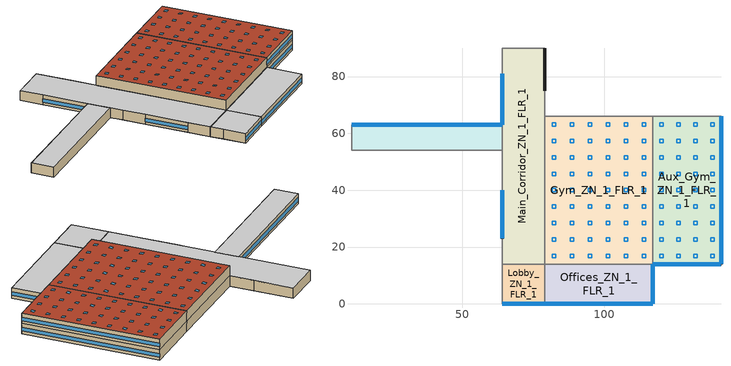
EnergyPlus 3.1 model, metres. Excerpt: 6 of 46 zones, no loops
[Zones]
Mult_Class_2_Pod_2_ZN_1_FLR_1
 floor ground (Unheated - 4in Slab with Carpet_Ext-slab): 11,63 64,63 64,54 11,54 z0
 wall outside (Steel-Framed_R-13 + R-3.8 ci_Ext-wall): 64,63 11,63 z0:4
 wall to Corridor_Pod_2_ZN_1_FLR_1 (Standard_Int-Wall): 11,54 64,54 z0:4
 wall to Main_Corridor_ZN_1_FLR_1 (Standard_Int-Wall): 64,54 64,63 z0:4
 wall to Corner_Class_2_Pod_2_ZN_1_FLR_1 (Standard_Int-Wall): 11,63 11,54 z0:4
 window (std_window_UValue_3.237_SHGC_0.49_VT_0.622): 63.95,63 11.05,63 z1.1:2.5
 ceiling to Mult_Class_2_Pod_2_ZN_1_FLR_2 (INT-FLOOR-UNDERSIDE): 11,54 64,54 64,63 11,63 z4
Main_Corridor_ZN_1_FLR_1
 floor ground (Unheated - 4in Slab with Carpet_Ext-slab): 64,90 79,90 79,14 64,14 z0
 wall outside (Steel-Framed_R-13 + R-3.8 ci_Ext-wall): 79,75 79,90 / 64,81 64,63 / 64,40 64,23 z0:4
 wall to Lobby_ZN_1_FLR_1 (Standard_Int-Wall): 64,14 79,14 z0:4
 wall to Gym_ZN_1_FLR_1 (Standard_Int-Wall): 79,14 79,66 z0:4
 wall to Mech_ZN_1_FLR_1 (Standard_Int-Wall): 79,66 79,75 z0:4
 wall to Bathrooms_ZN_1_FLR_1 (Standard_Int-Wall): 79,90 64,90 z0:4
 wall to Mult_Class_1_Pod_3_ZN_1_FLR_1 (Standard_Int-Wall): 64,90 64,81 z0:4
 wall to Corridor_Pod_2_ZN_1_FLR_1 (Standard_Int-Wall): 64,54 64,49 z0:4
 wall to Mult_Class_1_Pod_2_ZN_1_FLR_1 (Standard_Int-Wall): 64,49 64,40 z0:4
 wall to Mult_Class_2_Pod_1_ZN_1_FLR_1 (Standard_Int-Wall): 64,23 64,14 z0:4
 window (std_window_UValue_3.237_SHGC_0.39_VT_0.495_west): 64,80.95 64,63.05 / 64,39.95 64,23.05 z1.1:2.51
 ceiling to Main_Corridor_ZN_1_FLR_2 (INT-FLOOR-UNDERSIDE): 64,14 79,14 79,90 64,90 z4
Lobby_ZN_1_FLR_1
 floor ground (Unheated - 4in Slab with Carpet_Ext-slab): 64,14 79,14 79,0 64,0 z0
 wall outside (Steel-Framed_R-13 + R-3.8 ci_Ext-wall): 64,0 79,0 z0:4
 wall to Offices_ZN_1_FLR_1 (Standard_Int-Wall): 79,0 79,14 z0:4
 wall to Corridor_Pod_1_ZN_1_FLR_1 (Standard_Int-Wall): 64,14 64,9 z0:4
 wall to Mult_Class_1_Pod_1_ZN_1_FLR_1 (Standard_Int-Wall): 64,9 64,0 z0:4
 window (std_window_UValue_3.237_SHGC_0.39_VT_0.495): 64.05,0 78.95,0 z1.1:2.51
 ceiling to Lobby_ZN_1_FLR_2 (INT-FLOOR-UNDERSIDE): 64,0 79,0 79,14 64,14 z4
Offices_ZN_1_FLR_1
 floor ground (Unheated - 4in Slab with Carpet_Ext-slab): 79,14 117,14 117,0 79,0 z0
 wall outside (Steel-Framed_R-13 + R-3.8 ci_Ext-wall): 79,0 117,0 117,14 z0:4
 wall to Gym_ZN_1_FLR_1 (Standard_Int-Wall): 117,14 79,14 z0:4
 window (std_window_UValue_3.237_SHGC_0.39_VT_0.495): 79.05,0 116.95,0 z1.1:2.5
 window (std_window_UValue_3.237_SHGC_0.39_VT_0.495_east): 117,0.05 117,13.95 z1.1:2.51
 ceiling to Offices_ZN_1_FLR_2 (INT-FLOOR-UNDERSIDE): 79,0 117,0 117,14 79,14 z4
Gym_ZN_1_FLR_1
 floor ground (Unheated - 4in Slab with Carpet_Ext-slab): 79,66 117,66 117,14 79,14 z0
 wall to Aux_Gym_ZN_1_FLR_1 (Standard_Int-Wall): 117,14 117,66 z0:4; 117,14 117,66 z4:8
 wall to Mech_ZN_1_FLR_1 (Standard_Int-Wall): 117,66 79,66 z0:4
 wall to Offices_ZN_1_FLR_2 (Standard_Int-Wall): 79,14 117,14 z4:8
 wall to Mech_ZN_1_FLR_2 (Standard_Int-Wall): 117,66 79,66 z4:8
 wall to Main_Corridor_ZN_1_FLR_2 (Standard_Int-Wall): 79,66 79,14 z4:8
 roof outside (IEAD_R-15 ci_Roof): 79,14 117,14 117,66 79,66 z8
 skylight (std_window_UValue_3.919_SHGC_0.49_VT_0.622): 81.56,16.28 82.78,16.28 82.78,17.5 81.56,17.5 z8; 87.89,16.28 89.11,16.28 89.11,17.5 87.89,17.5 z8; 94.22,16.28 95.44,16.28 95.44,17.5 94.22,17.5 z8; 100.56,16.28 101.78,16.28 101.78,17.5 100.56,17.5 z8; 106.89,16.28 108.11,16.28 108.11,17.5 106.89,17.5 z8; 113.22,16.28 114.44,16.28 114.44,17.5 113.22,17.5 z8; 81.56,22.06 82.78,22.06 82.78,23.28 81.56,23.28 z8; 87.89,22.06 89.11,22.06 89.11,23.28 87.89,23.28 z8; 94.22,22.06 95.44,22.06 95.44,23.28 94.22,23.28 z8; 100.56,22.06 101.78,22.06 101.78,23.28 100.56,23.28 z8; 106.89,22.06 108.11,22.06 108.11,23.28 106.89,23.28 z8; 113.22,22.06 114.44,22.06 114.44,23.28 113.22,23.28 z8; 81.56,27.83 82.78,27.83 82.78,29.05 81.56,29.05 z8; 87.89,27.83 89.11,27.83 89.11,29.05 87.89,29.05 z8; 94.22,27.83 95.44,27.83 95.44,29.05 94.22,29.05 z8; 100.56,27.83 101.78,27.83 101.78,29.05 100.56,29.05 z8; 106.89,27.83 108.11,27.83 108.11,29.05 106.89,29.05 z8; 113.22,27.83 114.44,27.83 114.44,29.05 113.22,29.05 z8; 81.56,33.61 82.78,33.61 82.78,34.83 81.56,34.83 z8; 87.89,33.61 89.11,33.61 89.11,34.83 87.89,34.83 z8; 94.22,33.61 95.44,33.61 95.44,34.83 94.22,34.83 z8; 100.56,33.61 101.78,33.61 101.78,34.83 100.56,34.83 z8; 106.89,33.61 108.11,33.61 108.11,34.83 106.89,34.83 z8; 113.22,33.61 114.44,33.61 114.44,34.83 113.22,34.83 z8; 81.56,39.39 82.78,39.39 82.78,40.61 81.56,40.61 z8; 87.89,39.39 89.11,39.39 89.11,40.61 87.89,40.61 z8; 94.22,39.39 95.44,39.39 95.44,40.61 94.22,40.61 z8; 100.56,39.39 101.78,39.39 101.78,40.61 100.56,40.61 z8; 106.89,39.39 108.11,39.39 108.11,40.61 106.89,40.61 z8; 113.22,39.39 114.44,39.39 114.44,40.61 113.22,40.61 z8; 81.56,45.17 82.78,45.17 82.78,46.39 81.56,46.39 z8; 87.89,45.17 89.11,45.17 89.11,46.39 87.89,46.39 z8; 94.22,45.17 95.44,45.17 95.44,46.39 94.22,46.39 z8; 100.56,45.17 101.78,45.17 101.78,46.39 100.56,46.39 z8; 106.89,45.17 108.11,45.17 108.11,46.39 106.89,46.39 z8; 113.22,45.17 114.44,45.17 114.44,46.39 113.22,46.39 z8; 81.56,50.95 82.78,50.95 82.78,52.17 81.56,52.17 z8; 87.89,50.95 89.11,50.95 89.11,52.17 87.89,52.17 z8; 94.22,50.95 95.44,50.95 95.44,52.17 94.22,52.17 z8; 100.56,50.95 101.78,50.95 101.78,52.17 100.56,52.17 z8; 106.89,50.95 108.11,50.95 108.11,52.17 106.89,52.17 z8; 113.22,50.95 114.44,50.95 114.44,52.17 113.22,52.17 z8; 81.56,56.72 82.78,56.72 82.78,57.94 81.56,57.94 z8; 87.89,56.72 89.11,56.72 89.11,57.94 87.89,57.94 z8; 94.22,56.72 95.44,56.72 95.44,57.94 94.22,57.94 z8; 100.56,56.72 101.78,56.72 101.78,57.94 100.56,57.94 z8; 106.89,56.72 108.11,56.72 108.11,57.94 106.89,57.94 z8; 113.22,56.72 114.44,56.72 114.44,57.94 113.22,57.94 z8; 81.56,62.5 82.78,62.5 82.78,63.72 81.56,63.72 z8; 87.89,62.5 89.11,62.5 89.11,63.72 87.89,63.72 z8; 94.22,62.5 95.44,62.5 95.44,63.72 94.22,63.72 z8; 100.56,62.5 101.78,62.5 101.78,63.72 100.56,63.72 z8; 106.89,62.5 108.11,62.5 108.11,63.72 106.89,63.72 z8; 113.22,62.5 114.44,62.5 114.44,63.72 113.22,63.72 z8
Aux_Gym_ZN_1_FLR_1
 floor ground (Unheated - 4in Slab with Carpet_Ext-slab): 117,66 141,66 141,14 117,14 z0
 wall outside (Steel-Framed_R-13 + R-3.8 ci_Ext-wall): 117,14 141,14 141,66 z0:4; 117,14 141,14 141,66 z4:8
 wall to Kitchen_ZN_1_FLR_1 (Standard_Int-Wall): 141,66 117,66 z0:4
 wall to LIBRARY_MEDIA_CENTER_ZN_1_FLR_2 (Standard_Int-Wall): 141,66 117,66 z4:8
 window (std_window_UValue_3.237_SHGC_0.39_VT_0.495): 117.05,14 140.95,14 z1.1:2.51; 117.05,14 140.95,14 z5.1:6.51
 window (std_window_UValue_3.237_SHGC_0.39_VT_0.495_east): 141,14.05 141,65.95 z1.1:2.5; 141,14.05 141,65.95 z5.1:6.5
 roof outside (IEAD_R-15 ci_Roof): 117,14 141,14 141,66 117,66 z8
 skylight (std_window_UValue_3.919_SHGC_0.49_VT_0.622): 119.39,16.28 120.61,16.28 120.61,17.5 119.39,17.5 z8; 125.39,16.28 126.61,16.28 126.61,17.5 125.39,17.5 z8; 131.39,16.28 132.61,16.28 132.61,17.5 131.39,17.5 z8; 137.39,16.28 138.61,16.28 138.61,17.5 137.39,17.5 z8; 119.39,22.06 120.61,22.06 120.61,23.28 119.39,23.28 z8; 125.39,22.06 126.61,22.06 126.61,23.28 125.39,23.28 z8; 131.39,22.06 132.61,22.06 132.61,23.28 131.39,23.28 z8; 137.39,22.06 138.61,22.06 138.61,23.28 137.39,23.28 z8; 119.39,27.83 120.61,27.83 120.61,29.05 119.39,29.05 z8; 125.39,27.83 126.61,27.83 126.61,29.05 125.39,29.05 z8; 131.39,27.83 132.61,27.83 132.61,29.05 131.39,29.05 z8; 137.39,27.83 138.61,27.83 138.61,29.05 137.39,29.05 z8; 119.39,33.61 120.61,33.61 120.61,34.83 119.39,34.83 z8; 125.39,33.61 126.61,33.61 126.61,34.83 125.39,34.83 z8; 131.39,33.61 132.61,33.61 132.61,34.83 131.39,34.83 z8; 137.39,33.61 138.61,33.61 138.61,34.83 137.39,34.83 z8; 119.39,39.39 120.61,39.39 120.61,40.61 119.39,40.61 z8; 125.39,39.39 126.61,39.39 126.61,40.61 125.39,40.61 z8; 131.39,39.39 132.61,39.39 132.61,40.61 131.39,40.61 z8; 137.39,39.39 138.61,39.39 138.61,40.61 137.39,40.61 z8; 119.39,45.17 120.61,45.17 120.61,46.39 119.39,46.39 z8; 125.39,45.17 126.61,45.17 126.61,46.39 125.39,46.39 z8; 131.39,45.17 132.61,45.17 132.61,46.39 131.39,46.39 z8; 137.39,45.17 138.61,45.17 138.61,46.39 137.39,46.39 z8; 119.39,50.95 120.61,50.95 120.61,52.17 119.39,52.17 z8; 125.39,50.95 126.61,50.95 126.61,52.17 125.39,52.17 z8; 131.39,50.95 132.61,50.95 132.61,52.17 131.39,52.17 z8; 137.39,50.95 138.61,50.95 138.61,52.17 137.39,52.17 z8; 119.39,56.72 120.61,56.72 120.61,57.94 119.39,57.94 z8; 125.39,56.72 126.61,56.72 126.61,57.94 125.39,57.94 z8; 131.39,56.72 132.61,56.72 132.61,57.94 131.39,57.94 z8; 137.39,56.72 138.61,56.72 138.61,57.94 137.39,57.94 z8; 119.39,62.5 120.61,62.5 120.61,63.72 119.39,63.72 z8; 125.39,62.5 126.61,62.5 126.61,63.72 125.39,63.72 z8; 131.39,62.5 132.61,62.5 132.61,63.72 131.39,63.72 z8; 137.39,62.5 138.61,62.5 138.61,63.72 137.39,63.72 z8
[Building]
Benchmark Secondary School New V1.1_3.1: North Axis=0; Terrain=City; Loads Convergence Tolerance Value=0.04; Temperature Convergence Tolerance Value=0.2; Solar Distribution=FullInteriorAndExterior; Maximum Number of Warmup Days=25
[Site:Location]
USA IL-CHICAGO-OHARE: Latitude {deg}=41.77; Longitude {deg}=-87.75; Time Zone {hr}=-6; Elevation {m}=190
[Site:GroundTemperature:BuildingSurface]
19.527, 19.502, 19.536, 19.598, 20.002, 21.64, 22.225, 22.375, 21.449, 20.121, 19.802, 19.633
[Site:WaterMainsTemperature]
Calculation Method=CORRELATION; Annual Average Outdoor Air Temperature {C}=9.69; Maximum Difference In Monthly Average Outdoor Air Temperatures {deltaC}=28.1
[SizingPeriod:DesignDay] Barometric Pressure {Pa}=99063; Rain {0-no,1-yes}=0; Snow on ground {0-no,1-yes}=0; Day of Month=21; Daylight Savings Time Indicator=0; Humidity Indicating Type=WetBulb
Name | Maximum Dry-Bulb Temperature {C} | Daily Temp Range {C} | Humidity Indicating Conditions at Maximum Dry-Bulb | Wind Speed {m/s} design conditions vs. traditional 6.71 m/s (15 mph) | Wind Direction {Degrees; N=0, S=180} | Clearness {0.0 to 1.1} | Month | Day Type | Wind Speed {m/s} design conditions vs. traditional 3.35 m/s (7mph)
CHICAGO Ann Htg 99.6% Condns DB | -20.6 | 0 | -20.6 | 4.9 | 270 | 0 | 1 | WinterDesignDay
CHICAGO Ann Clg .4% Condns DB=>MWB | 33.2 | 10.7 | 23.8 |  | 230 | 1 | 7 | SummerDesignDay | 5.3
CHICAGO Ann Clg .4% Condns WB=>MDB | 31.2 | 10.7 | 25.5 |  | 230 | 1 | 7 | SummerDesignDay | 5.3
[WindowMaterial:Glazing] Optical Data Type=SpectralAverage; Thickness=0.003; Infrared Transmittance at Normal Incidence=0; Front Side Infrared Hemispherical Emissivity=0.9; Back Side Infrared Hemispherical Emissivity=0.9; Dirt Correction Factor for Solar and Visible Transmittance=1; Solar Diffusing=No
Name | Solar Transmittance at Normal Incidence | Front Side Solar Reflectance at Normal Incidence | Back Side Solar Reflectance at Normal Incidence | Visible Transmittance at Normal Incidence | Front Side Visible Reflectance at Normal Incidence | Back Side Visible Reflectance at Normal Incidence | Conductivity
Theoretical Glass [66] | 0.3832 | 0.5668 | 0.5668 | 0.495 | 0.455 | 0.455 | 0.0199
Theoretical Glass [67] | 0.4826 | 0.4674 | 0.4674 | 0.6216 | 0.3284 | 0.3284 | 0.0199
Theoretical Glass [81] | 0.4818 | 0.4682 | 0.4682 | 0.6216 | 0.3284 | 0.3284 | 0.0303
[Material] Thermal Absorptance=0.9
Name | Roughness | Thickness | Conductivity | Density | Specific Heat | Solar Absorptance | Visible Absorptance | Thickness {m} | Conductivity {W/m-K} | Density {kg/m3} | Specific Heat {J/kg-K}
Roof Membrane | VeryRough | 0.0095 | 0.16 | 1121.29 | 1460 | 0.7 | 0.7
Roof Insulation | MediumRough | 0.125 | 0.049 | 265 | 836.8 | 0.7 | 0.7
Metal Decking | MediumSmooth | 0.0015 | 45.006 | 7680 | 418.4 | 0.7 | 0.3
GP01 1/2 GYPSUM | Smooth | 0.0127 | 0.16 | 800 | 1090 | 0.7 | 0.5
Wall Insulation [6] | MediumRough | 0.0678 | 0.045 | 265 | 836.8 | 0.7 | 0.7
1/2IN Gypsum | Smooth | 0.0127 | 0.16 | 784.9 | 830 | 0.92 | 0.92
MAT-CC05 4 HW CONCRETE | Rough | 0.1016 | 1.311 | 2240 | 836.8 | 0.7 | 0.7
Std Wood 6inch | MediumSmooth |  |  |  |  | 0.7 | 0.7 | 0.15 | 0.12 | 540 | 1210
Std MAT-CC05 4  MW CONCRETE | Rough |  |  |  |  | 0.7 | 0.2 | 0.1 | 0.858 | 1968 | 836.8
[Material:NoMass] Thermal Absorptance=0.9; Solar Absorptance=0.7
Name | Roughness | Thermal Resistance {(m2-K)/W} | Visible Absorptance | Thermal Resistance {m2-K/W}
MAT-SHEATH | Rough | 0.3626 | 0.7
CP02 CARPET PAD | VeryRough | 0.2165 | 0.8
Std CP02 CARPET PAD | VeryRough |  | 0.8 | 0.21648
[Construction]
InteriorFurnishings: Std Wood 6inch
INT-FLOOR-UNDERSIDE: Std CP02 CARPET PAD, Std MAT-CC05 4  MW CONCRETE
std_window_UValue_3.237_SHGC_0.39_VT_0.495; std_window_UValue_3.237_SHGC_0.39_VT_0.495_east; std_window_UValue_3.237_SHGC_0.39_VT_0.495_west: Theoretical Glass [66]
std_window_UValue_3.237_SHGC_0.49_VT_0.622: Theoretical Glass [67]
std_window_UValue_3.919_SHGC_0.49_VT_0.622: Theoretical Glass [81]
IEAD_R-15 ci_Roof: Roof Membrane, Roof Insulation, Metal Decking
Standard_Int-Wall: GP01 1/2 GYPSUM, GP01 1/2 GYPSUM
Steel-Framed_R-13 + R-3.8 ci_Ext-wall: MAT-SHEATH, Wall Insulation [6], 1/2IN Gypsum
Unheated - 4in Slab with Carpet_Ext-slab: MAT-CC05 4 HW CONCRETE, CP02 CARPET PAD
[Zone] Type=1; Multiplier=1; Ceiling Height=4; Part of Total Floor Area=Yes
Name | Volume
Mult_Class_2_Pod_2_ZN_1_FLR_1 | 1908
Main_Corridor_ZN_1_FLR_1 | 4560
Lobby_ZN_1_FLR_1 | 840
Offices_ZN_1_FLR_1 | 2128
Gym_ZN_1_FLR_1 | 15808
Aux_Gym_ZN_1_FLR_1 | 9984
[InternalMass] Construction=InteriorFurnishings
Name | Zone | Surface Area
Mult_Class_2_Pod_2_ZN_1_FLR_1_InternalMass_1 | Mult_Class_2_Pod_2_ZN_1_FLR_1 | 954
Main_Corridor_ZN_1_FLR_1_InternalMass_1 | Main_Corridor_ZN_1_FLR_1 | 2280
Lobby_ZN_1_FLR_1_InternalMass_1 | Lobby_ZN_1_FLR_1 | 420
Offices_ZN_1_FLR_1_InternalMass_1 | Offices_ZN_1_FLR_1 | 1064
Gym_ZN_1_FLR_1_InternalMass_1 | Gym_ZN_1_FLR_1 | 3952
Aux_Gym_ZN_1_FLR_1_InternalMass_1 | Aux_Gym_ZN_1_FLR_1 | 2496
[ZoneInfiltration:DesignFlowRate] Schedule=INFIL_SCH; Design Volume Flow Rate Calculation Method=Flow/Zone; Constant Term Coefficient=1; Temperature Term Coefficient=0; Velocity Term Coefficient=0; Velocity Squared Term Coefficient=0
Name | Zone | Design Flow Rate {m3/s}
Mult_Class_2_Pod_2_ZN_1_FLR_1_Infiltration | Mult_Class_2_Pod_2_ZN_1_FLR_1 | 0.0636
Main_Corridor_ZN_1_FLR_1_Infiltration | Main_Corridor_ZN_1_FLR_1 | 0.0633
Lobby_ZN_1_FLR_1_Infiltration | Lobby_ZN_1_FLR_1 | 0.0187
Offices_ZN_1_FLR_1_Infiltration | Offices_ZN_1_FLR_1 | 0.065
Gym_ZN_1_FLR_1_Infiltration | Gym_ZN_1_FLR_1 | 0.6148
Aux_Gym_ZN_1_FLR_1_Infiltration | Aux_Gym_ZN_1_FLR_1 | 0.5547
[People] Number of People Calculation Method=People; Fraction Radiant=0.3; User Specified Sensible Fraction=AUTOCALCULATE; Activity Level Schedule=ACTIVITY_SCH; Enable ASHRAE 55 Comfort Warnings=No; MRT Calculation=ZoneAveraged; Work Efficiency Schedule=WORK_EFF_SCH; Clothing Schedule=CLOTHING_SCH; Air Velocity Schedule=AIR_VELO_SCH; Thermal Comfort Report=FANGER
Name | Zone | Schedule | Number of People
Mult_Class_2_Pod_2_ZN_1_FLR_1 People | Mult_Class_2_Pod_2_ZN_1_FLR_1 | BLDG_OCC_SCH | 119.25
Offices_ZN_1_FLR_1 People | Offices_ZN_1_FLR_1 | BLDG_OCC_SCH_Offices | 26.6
Gym_ZN_1_FLR_1 People | Gym_ZN_1_FLR_1 | BLDG_OCC_SCH_Gym | 1976
Aux_Gym_ZN_1_FLR_1 People | Aux_Gym_ZN_1_FLR_1 | BLDG_OCC_SCH_Gym | 374.4
[Lights] Schedule=BLDG_LIGHT_SCH; Design Level Calculation Method=LightingLevel; Return Air Fraction=0; Fraction Radiant=0.37; Fraction Visible=0.2; Fraction Replaceable=1; Return Air Fraction is Calculated from Plenum Temperature=No
Name | Zone | Design Level {W}
Mult_Class_2_Pod_2_ZN_1_FLR_1_Lights | Mult_Class_2_Pod_2_ZN_1_FLR_1 | 7183.62
Main_Corridor_ZN_1_FLR_1_Lights | Main_Corridor_ZN_1_FLR_1 | 6133.2
Lobby_ZN_1_FLR_1_Lights | Lobby_ZN_1_FLR_1 | 2940
Offices_ZN_1_FLR_1_Lights | Offices_ZN_1_FLR_1 | 6298.88
Gym_ZN_1_FLR_1_Lights | Gym_ZN_1_FLR_1 | 29758.6
Aux_Gym_ZN_1_FLR_1_Lights | Aux_Gym_ZN_1_FLR_1 | 18794.9
[ElectricEquipment] Schedule=BLDG_EQUIP_SCH; Design Level Calculation Method=EquipmentLevel; Fraction Latent=0; Fraction Radiant=0.5; Fraction Lost=0
Name | Zone | Design Level {W}
Mult_Class_2_Pod_2_ZN_1_FLR_1_PlugMisc_Equip | Mult_Class_2_Pod_2_ZN_1_FLR_1 | 4770
Main_Corridor_ZN_1_FLR_1_PlugMisc_Equip | Main_Corridor_ZN_1_FLR_1 | 4560
Lobby_ZN_1_FLR_1_PlugMisc_Equip | Lobby_ZN_1_FLR_1 | 840
Offices_ZN_1_FLR_1_PlugMisc_Equip | Offices_ZN_1_FLR_1 | 5745.6
Gym_ZN_1_FLR_1_PlugMisc_Equip | Gym_ZN_1_FLR_1 | 9880
Aux_Gym_ZN_1_FLR_1_PlugMisc_Equip | Aux_Gym_ZN_1_FLR_1 | 6240
[Exterior:Lights]
Exterior Facade Lighting: Schedule=ALWAYS_ON; Design Level=23884.2; Control Option=AstronomicalClock
[Schedule:Compact]
BLDG_LIGHT_SCH: Through: 6/30, For: Weekdays SummerDesignDay, Until: 07:00, 0.1773, Until: 21:00, 0.9, Until: 24:00, 0.1773, For: WeekEnds WinterDesignDay Holidays AllOtherDays, Until: 24:00, 0.1773, Through: 9/1, For: Weekdays SummerDesignDay, Until: 08:00, 0.1773, Until: 20:00, 0.5, Until: 24:00, 0.1773, For: WeekEnds WinterDesignDay Holidays AllOtherDays, Until: 24:00, 0.1773, Through: 12/31, For: Weekdays SummerDesignDay, Until: 07:00, 0.1773, Until: 21:00, 0.9, Until: 24:00, 0.1773, For: WeekEnds WinterDesignDay Holidays AllOtherDays, Until: 24:00, 0.1773
BLDG_EQUIP_SCH: Through: 6/30, For: Weekdays SummerDesignDay, Until: 08:00, 0.35, Until: 17:00, 0.95, Until: 24:00, 0.35, For: WeekEnds WinterDesignDay Holidays AllOtherDays, Until: 24:00, 0.35, Through: 9/1, For: Weekdays SummerDesignDay, Until: 08:00, 0.25, Until: 17:00, 0.5, Until: 24:00, 0.25, For: WeekEnds WinterDesignDay Holidays AllOtherDays, Until: 24:00, 0.25, Through: 12/31, For: Weekdays SummerDesignDay, Until: 08:00, 0.35, Until: 17:00, 0.95, Until: 24:00, 0.35, For: WeekEnds WinterDesignDay Holidays AllOtherDays, Until: 24:00, 0.35
BLDG_OCC_SCH: Through: 6/15, For: Weekdays SummerDesignDay, Until: 08:00, 0, Until: 16:00, 0.7, Until: 21:00, 0.15, Until: 24:00, 0, For: WeekEnds WinterDesignDay Holidays AllOtherDays, Until: 24:00, 0, Through: 9/15, For: Weekdays SummerDesignDay, Until: 08:00, 0, Until: 16:00, 0.15, Until: 21:00, 0.15, Until: 24:00, 0, For: WeekEnds WinterDesignDay Holidays AllOtherDays, Until: 24:00, 0, Through: 12/31, For: Weekdays SummerDesignDay, Until: 08:00, 0, Until: 16:00, 0.7, Until: 21:00, 0.15, Until: 24:00, 0, For: WeekEnds WinterDesignDay Holidays AllOtherDays, Until: 24:00, 0
BLDG_OCC_SCH_Offices: Through: 6/30, For: Weekdays SummerDesignDay, Until: 08:00, 0, Until: 17:00, 0.95, Until: 21:00, 0.15, Until: 24:00, 0, For: WeekEnds WinterDesignDay Holidays AllOtherDays, Until: 24:00, 0, Through: 9/1, For: Weekdays SummerDesignDay, Until: 08:00, 0, Until: 17:00, 0.5, Until: 21:00, 0.15, Until: 24:00, 0, For: WeekEnds WinterDesignDay Holidays AllOtherDays, Until: 24:00, 0, Through: 12/31, For: Weekdays SummerDesignDay, Until: 08:00, 0, Until: 17:00, 0.95, Until: 21:00, 0.15, Until: 24:00, 0, For: WeekEnds WinterDesignDay Holidays AllOtherDays, Until: 24:00, 0
BLDG_OCC_SCH_Gym: Through: 6/30, For: Weekdays SummerDesignDay, Until: 08:00, 0, Until: 16:00, 0.35, Until: 21:00, 0.95, Until: 24:00, 0, For: WeekEnds WinterDesignDay Holidays AllOtherDays, Until: 24:00, 0, Through: 9/1, For: Weekdays SummerDesignDay, Until: 08:00, 0, Until: 16:00, 0.35, Until: 21:00, 0.35, Until: 24:00, 0, For: WeekEnds WinterDesignDay Holidays AllOtherDays, Until: 24:00, 0, Through: 12/31, For: Weekdays SummerDesignDay, Until: 08:00, 0, Until: 16:00, 0.35, Until: 21:00, 0.95, Until: 24:00, 0, For: WeekEnds WinterDesignDay Holidays AllOtherDays, Until: 24:00, 0
INFIL_SCH: Through: 12/31, For: AllDays, Until: 07:00, 1, Until: 21:00, 0.5, Until: 24:00, 1
ALWAYS_ON: Through: 12/31, For: AllDays, Until: 24:00, 1
WORK_EFF_SCH: Through: 12/31, For: AllDays, Until: 24:00, 0
AIR_VELO_SCH: Through: 12/31, For: AllDays, Until: 24:00, 0.2
CLOTHING_SCH: Through: 04/30, For: AllDays, Until: 24:00, 1.1, Through: 09/30, For: AllDays, Until: 24:00, 0.6, Through: 12/31, For: AllDays, Until: 24:00, 1.1
ACTIVITY_SCH: Through: 12/31, For: AllDays, Until: 24:00, 120
